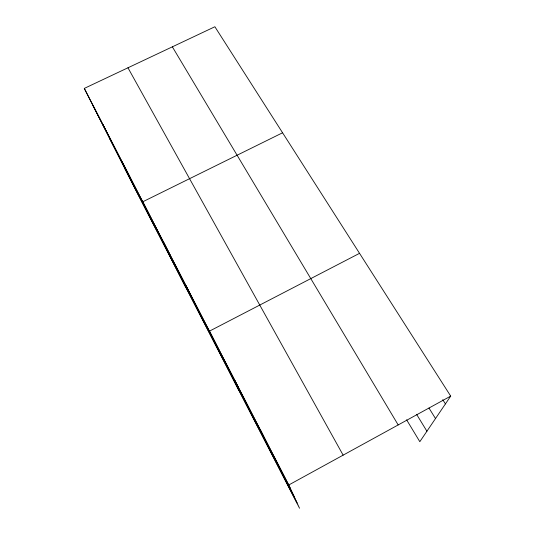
<?xml version="1.0" encoding="UTF-8"?>
<svg xmlns="http://www.w3.org/2000/svg" width="535" height="535" viewBox="0 0 535 535"><rect width="100%" height="100%" fill="white"/><g stroke="black" fill="none" stroke-linecap="round" stroke-linejoin="round"><path stroke-width="0.8" d="M84.296 88.409L288.78 484.978L299.546 508.25L137.187 192.968L84.296 88.409L214.876 26.75L450.704 396.114L419.821 441.696L406.607 419.808M288.78 484.978L450.704 396.114M359.54 253.329L209.459 331.145L238.857 390.403M282.574 132.78L142.758 201.789L185.618 287.014M442.759 399.685L445.428 403.905M428.976 408.044L435.503 418.551M416.571 414.311L426.917 431.223M172.357 46.826L398.18 424.937M127.959 67.791L343.129 455.145M92.943 105.502L290.632 488.977M109.628 138.491L294.096 496.473M124.535 167.95L297.085 502.933M122.234 161.985L129.925 177.239M102.773 124.24L110.972 140.478M163.777 242.556L170.257 255.483M185.979 285.61L191.744 297.159M234.33 379.382L238.376 387.621M260.719 430.561L263.742 436.814"/></g></svg>
